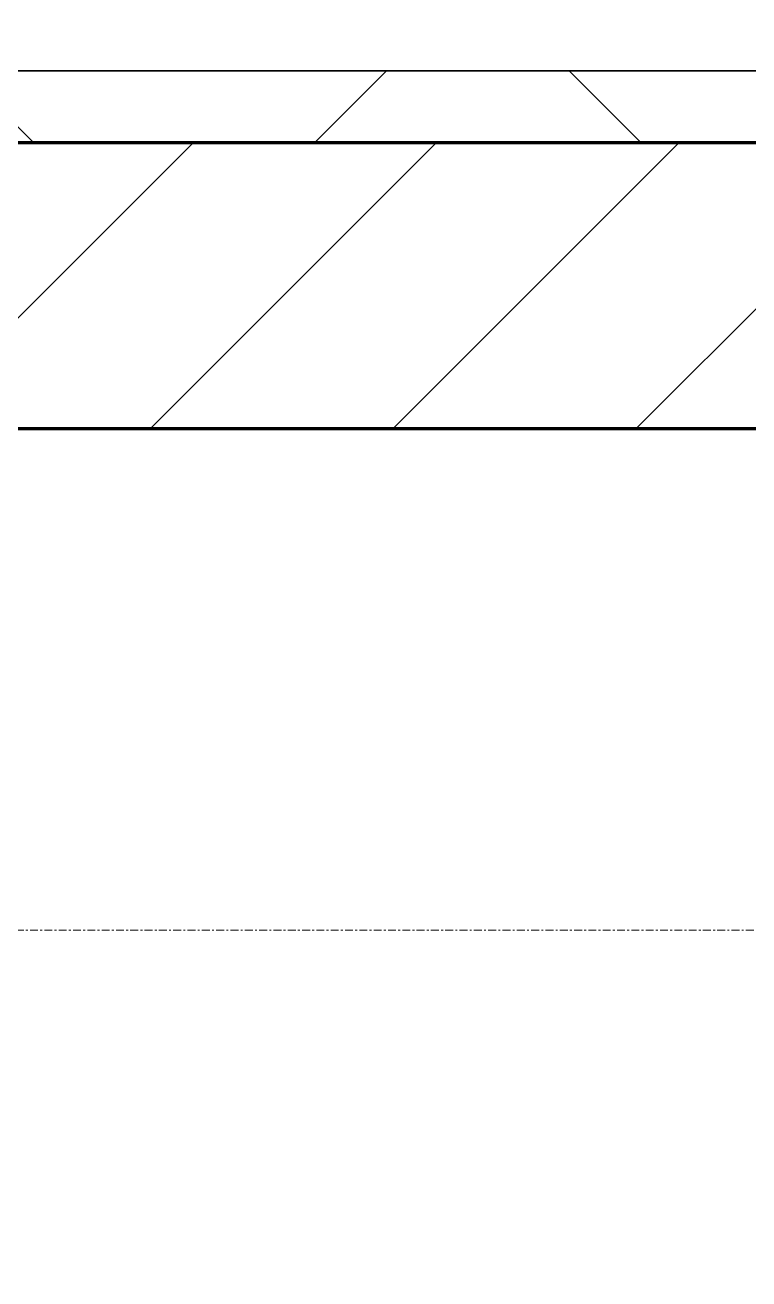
# Model space of a CAD drawing. Header units: millimetres. Extents: x -726012 to -647389, y -20772 to 18805.
# Drawn here: x -692291 to -691785, y 3336 to 4211 of the extents above; entities that cross this region are included whole.
import ezdxf
from ezdxf.xclip import XClip

# ---------------------------------------------------------------- set-up
doc = ezdxf.new("R2010")
doc.units = ezdxf.units.MM
doc.header["$XCLIPFRAME"] = 0
doc.linetypes.add('DPA_Grid _ Level 100', pattern=[10, 5.5, -1.6, 1.3, -1.6])
for name, color, linetype, lineweight in [('A-GLAZ-CURT', 2, 'Continuous', 9), ('A-WALL', 5, 'Continuous', 35), ('A-WALL-FNSH', 2, 'Continuous', 35), ('A-WALL-PATT', 1, 'Continuous', 35), ('S-GRID', 251, 'Continuous', 9)]:
    doc.layers.add(name, color=color, linetype=linetype, lineweight=lineweight)
doc.layers.add('A11_ALU.SOLID SHEET', color=2, linetype='Continuous')

# ---------------------------------------------------------------- blocks, each defined once
blk = doc.blocks.new('PPLS-PP19_Custom Tile Pattern - Custom Tile Pattern-V173-4233-01 ENLARGED MULTI-PURPOSE LEVEL - REFLECTED CEILING PLAN - SHEET 4')
at = {"layer": 'A-GLAZ-CURT'}
for p, q in [((-300, 0), (300, 0)), ((300, 0), (-300, 0)), ((195.99, 0), (213.31, 0)), ((213.31, 0), (195.99, 0)), ((230.06, 0), (300, 0)), ((-300, -50), (300, -50)), ((300, -50), (-300, -50))]:
    blk.add_line(p, q, dxfattribs=at)
for points, knots in [([(94.4, 0), (94.4, 0), (94.64, 0), (99.11, 0), (108.97, 0), (120.79, 0), (139.94, 0), (163.31, 0), (185.23, 0), (193.62, 0), (194.69, 0), (194.79, 0)], [-2348.345796, -2348.345796, -2348.345796, -2348.345796, -2310.419338, -2233.599744, -2052.234781, -1843.028543, -1530.39897, -1095.004608, -529.74427, -295.064701, -265.121568, -265.121568, -265.121568, -265.121568]), ([(193.8, 0), (193.33, 0), (190.11, 0), (183.13, 0), (171, 0), (161.95, 0), (161.28, 0), (158.35, 0), (157.85, 0), (157.77, 0)], [-11665.349007, -11665.349007, -11665.349007, -11665.349007, -11565.880756, -11105.624034, -10839.086983, -10768.332124, -10666.779182, -10580.760289, -10550.278881, -10550.278881, -10550.278881, -10550.278881]), ([(245.85, 0), (231.68, 0), (203.55, 0), (177.41, 0), (159.34, 0), (158.33, 0), (158.3, 0)], [-230.915341, -230.915341, -230.915341, -230.915341, -187.987675, -143.776725, -129.632772, -123.352749, -123.352749, -123.352749, -123.352749]), ([(159.07, 0), (159.13, 0), (160.84, 0), (165.21, 0), (174.15, 0), (185.98, 0), (208.82, 0), (219.42, 0), (230.06, 0)], [-115.643202, -115.643202, -115.643202, -115.643202, -114.681583, -87.660824, -65.295536, -41.623857, -24.459831, 0, 0, 0, 0]), ([(244.86, 0), (243.18, 0), (237.81, 0), (226.56, 0), (221.1, 0), (200.27, 0), (182.99, 0), (174.27, 0), (169.67, 0), (168.99, 0)], [-9556.189644, -9556.189644, -9556.189644, -9556.189644, -9406.094246, -9221.510254, -9016.44624, -8717.832359, -8253.978395, -8152.463617, -8069.855175, -8069.855175, -8069.855175, -8069.855175]), ([(215.22, 0), (214.62, 0), (210.55, 0), (203.98, 0), (187.54, 0), (175.3, 0), (169.49, 0)], [-203.825446, -203.825446, -203.825446, -203.825446, -198.527383, -184.406837, -162.427601, -142.916156, -142.916156, -142.916156, -142.916156]), ([(171.51, 0), (176.48, 0), (193.23, 0), (201.73, 0), (208.81, 0), (213.9, 0), (241.96, 0), (266.73, 0), (281.71, 0), (291.71, 0), (296.52, 0), (297.86, 0), (298.09, 0)], [-7971.819559, -7971.819559, -7971.819559, -7971.819559, -7784.112253, -7606.717214, -7289.299508, -7042.621073, -6582.165592, -6068.460911, -5766.029927, -5566.724884, -5280.360606, -5199.253518, -5199.253518, -5199.253518, -5199.253518]), ([(172.07, 0), (177.66, 0), (187.87, 0), (201.08, 0), (207.47, 0), (213.96, 0), (215.11, 0)], [-255.364076, -255.364076, -255.364076, -255.364076, -237.955587, -223.92608, -215.862851, -208.75215, -208.75215, -208.75215, -208.75215]), ([(300, 0), (288.22, 0), (262, 0), (230.43, 0), (219.94, 0), (219.02, 0)], [-12528.858583, -12528.858583, -12528.858583, -12528.858583, -11905.454923, -11162.864862, -10856.732305, -10856.732305, -10856.732305, -10856.732305]), ([(219.9, 0), (220.86, 0), (227.84, 0), (240.53, 0), (245.22, 0)], [-10670.940496, -10670.940496, -10670.940496, -10670.940496, -10511.382485, -9925.173265, -9925.173265, -9925.173265, -9925.173265]), ([(300, 0), (286.53, 0), (268.6, 0), (250.65, 0), (246.22, 0)], [-285.253232, -285.253232, -285.253232, -285.253232, -244.693688, -231.286404, -231.286404, -231.286404, -231.286404]), ([(284.76, 0), (284.76, 0), (285.09, 0), (287.47, 0), (293.59, 0), (297.76, 0), (300, 0)], [-4110.630118, -4110.630118, -4110.630118, -4110.630118, -4053.389046, -3959.664717, -3862.421465, -3746.95702, -3746.95702, -3746.95702, -3746.95702]), ([(297.38, 0), (295.84, 0), (291.62, 0), (285.38, 0), (284.87, 0)], [-4803.172655, -4803.172655, -4803.172655, -4803.172655, -4358.271401, -4143.037883, -4143.037883, -4143.037883, -4143.037883])]:
    blk.add_open_spline(points, degree=3, knots=knots, dxfattribs=at)
for points in [[(195.11, 0), (194.91, 0), (194.44, 0), (193.8, 0)], [(247.1, 0), (246.84, 0), (246.5, 0), (246.07, 0)]]:
    blk.add_open_spline(points, degree=3, dxfattribs=at)
blk = doc.blocks.new('PPLS-PP19_Custom Tile Pattern - Custom Tile Pattern-V174-4233-01 ENLARGED MULTI-PURPOSE LEVEL - REFLECTED CEILING PLAN - SHEET 4')
at = {"layer": 'A-GLAZ-CURT'}
for p, q in [((-300, 0), (300, 0)), ((300, 0), (-300, 0)), ((-293.07, 0), (-275.75, 0)), ((-275.75, 0), (-293.07, 0)), ((-222.32, 0), (-205, 0)), ((-205, 0), (-222.32, 0)), ((-300, -50), (300, -50)), ((300, -50), (-300, -50))]:
    blk.add_line(p, q, dxfattribs=at)
at = {"layer": 'A-GLAZ-CURT', "flags": 128}
for points in [[(-300, 0), (-291.56, 0), (-283.3, 0), (-275.2, 0), (-267.26, 0), (-259.45, 0), (-251.77, 0), (-244.2, 0), (-236.74, 0), (-229.36, 0), (-222.06, 0), (-214.83, 0), (-207.71, 0), (-200.76, 0), (-194.02, 0), (-187.54, 0), (-181.38, 0), (-175.58, 0), (-170.25, 0), (-165.64, 0), (-162.01, 0), (-159.53, 0), (-157.46, 0), (-154.52, 0), (-149.42, 0)], [(-125.17, 0), (-128.55, 0), (-134.16, 0), (-140.03, 0), (-145.5, 0), (-150.63, 0), (-155.53, 0), (-160.27, 0), (-164.95, 0), (-169.65, 0), (-174.47, 0), (-179.49, 0), (-184.81, 0), (-190.44, 0), (-196.37, 0), (-202.58, 0), (-209.04, 0), (-215.73, 0), (-222.63, 0), (-229.72, 0), (-236.97, 0), (-244.39, 0), (-251.96, 0), (-259.67, 0), (-267.51, 0), (-275.48, 0), (-283.55, 0), (-291.73, 0), (-300, 0)], [(-149.19, 0), (-141.84, 0), (-132.81, 0), (-126.08, 0)]]:
    blk.add_lwpolyline(points, dxfattribs=at)
at = {"layer": 'A-GLAZ-CURT'}
for points, knots in [([(-300, 0), (-284.65, 0), (-236.57, 0), (-174.61, 0), (-129.95, 0), (-110.8, 0), (-99.5, 0), (-91.46, 0)], [-5323.127839, -5323.127839, -5323.127839, -5323.127839, -4502.809032, -2700.551212, -1002.059161, -460.363443, 0, 0, 0, 0]), ([(-149.15, 0), (-168.59, 0), (-209.24, 0), (-262.56, 0), (-294.48, 0), (-300, 0)], [-16732.02987, -16732.02987, -16732.02987, -16732.02987, -15131.813646, -13729.592194, -13439.944408, -13439.944408, -13439.944408, -13439.944408]), ([(-217.48, 0), (-223.88, 0), (-236.01, 0), (-255.22, 0), (-262.59, 0), (-264.9, 0), (-265.4, 0)], [-1194.92795, -1194.92795, -1194.92795, -1194.92795, -858.079193, -543.655514, -208.940337, 0, 0, 0, 0]), ([(-258.6, 0), (-257.91, 0), (-254.26, 0), (-241.25, 0), (-227.68, 0), (-219.14, 0), (-217.48, 0)], [-5722.54675, -5722.54675, -5722.54675, -5722.54675, -5657.471696, -5413.335975, -5017.494783, -4923.864261, -4923.864261, -4923.864261, -4923.864261]), ([(-149.6, 0), (-152.69, 0), (-162.6, 0), (-177.91, 0), (-199.46, 0), (-216.65, 0), (-231.26, 0), (-233.46, 0), (-234, 0)], [-2276.373206, -2276.373206, -2276.373206, -2276.373206, -2113.765672, -1763.376603, -1422.553702, -978.033455, -846.069444, -682.911962, -682.911962, -682.911962, -682.911962]), ([(-233.49, 0), (-233.44, 0), (-232.38, 0), (-230.74, 0), (-225.3, 0), (-223.63, 0)], [-455.274641, -455.274641, -455.274641, -455.274641, -440.605512, -119.536984, 0, 0, 0, 0]), ([(-223.63, 0), (-219.39, 0), (-206.17, 0), (-188.58, 0), (-169.02, 0), (-152.12, 0), (-136.84, 0), (-127.33, 0), (-124.19, 0), (-123.43, 0), (-123.28, 0)], [-5463.295695, -5463.295695, -5463.295695, -5463.295695, -5161.076232, -4739.070012, -4465.409639, -4149.119819, -3839.893365, -3647.167523, -3488.92562, -3439.852845, -3439.852845, -3439.852845, -3439.852845]), ([(-150.23, 0), (-150.53, 0), (-152.59, 0), (-158.72, 0), (-174.02, 0), (-185.59, 0), (-202.81, 0), (-213.56, 0), (-217.46, 0)], [-2523.617513, -2523.617513, -2523.617513, -2523.617513, -2477.344047, -2237.412286, -2029.680487, -1755.085331, -1400.429864, -1195.397769, -1195.397769, -1195.397769, -1195.397769]), ([(-217.07, 0), (-215.6, 0), (-211.14, 0), (-200.2, 0), (-185.8, 0), (-171.77, 0), (-158.7, 0), (-157.22, 0)], [-4916.013316, -4916.013316, -4916.013316, -4916.013316, -4832.723979, -4666.091899, -4349.945572, -4000.813434, -3840.635403, -3840.635403, -3840.635403, -3840.635403]), ([(-118.78, 0), (-121.86, 0), (-126.28, 0), (-136.96, 0), (-147.46, 0), (-150.03, 0), (-150.57, 0)], [-5938.474035, -5938.474035, -5938.474035, -5938.474035, -5700.061948, -5508.838257, -5298.784692, -5196.16478, -5196.16478, -5196.16478, -5196.16478]), ([(-150.34, 0), (-150.07, 0), (-149.68, 0), (-149.28, 0), (-149.19, 0)], [-4948.728362, -4948.728362, -4948.728362, -4948.728362, -4883.323924, -4863.943276, -4863.943276, -4863.943276, -4863.943276]), ([(-133.82, 0), (-135.51, 0), (-137.8, 0), (-146.13, 0), (-148.67, 0), (-149.14, 0)], [-2731.647847, -2731.647847, -2731.647847, -2731.647847, -2418.507304, -2308.929706, -2284.497189, -2284.497189, -2284.497189, -2284.497189]), ([(-80.81, 0), (-81.48, 0), (-95.56, 0), (-118.24, 0), (-144.22, 0), (-149.12, 0)], [-19026.826727, -19026.826727, -19026.826727, -19026.826727, -18935.241197, -17136.203329, -16733.021146, -16733.021146, -16733.021146, -16733.021146]), ([(-26.75, 0), (-27.82, 0), (-36.18, 0), (-53.55, 0), (-78.2, 0), (-110.94, 0), (-130.52, 0), (-147.74, 0), (-149.07, 0)], [-8718.362214, -8718.362214, -8718.362214, -8718.362214, -8532.293389, -8073.216054, -7508.296369, -7004.680444, -6449.282163, -6277.220794, -6277.220794, -6277.220794, -6277.220794]), ([(-148.61, 0), (-146.67, 0), (-141.78, 0), (-127.26, 0), (-107.3, 0), (-90.42, 0), (-75.26, 0), (-68.41, 0), (-65.12, 0), (-63.63, 0)], [-4825.010153, -4825.010153, -4825.010153, -4825.010153, -4440.880425, -4054.690705, -3793.097032, -3402.597032, -3144.956779, -3050.982048, -2969.237017, -2969.237017, -2969.237017, -2969.237017]), ([(-137.88, 0), (-140.56, 0), (-145.87, 0), (-147.22, 0), (-148.24, 0)], [-3187.727384, -3187.727384, -3187.727384, -3187.727384, -2919.378265, -2656.439487, -2656.439487, -2656.439487, -2656.439487]), ([(-148.23, 0), (-146.94, 0), (-140.15, 0), (-137.28, 0), (-133.93, 0), (-128.78, 0), (-126.5, 0)], [-6162.058746, -6162.058746, -6162.058746, -6162.058746, -6017.569127, -5560.701257, -5364.112219, -5231.017328, -5231.017328, -5231.017328, -5231.017328]), ([(-148.14, 0), (-148.02, 0), (-145.93, 0), (-143.57, 0), (-138.62, 0)], [-3379.759155, -3379.759155, -3379.759155, -3379.759155, -3371.022232, -3227.460399, -3227.460399, -3227.460399, -3227.460399]), ([(-86.16, 0), (-91.37, 0), (-104.13, 0), (-122.65, 0), (-139.03, 0), (-146.11, 0), (-146.95, 0)], [-1681.3698, -1681.3698, -1681.3698, -1681.3698, -1374.161226, -945.742622, -741.901385, -489.130243, -489.130243, -489.130243, -489.130243]), ([(-146.69, 0), (-146.59, 0), (-145.49, 0), (-135.69, 0), (-128.29, 0), (-125.15, 0)], [-420.34245, -420.34245, -420.34245, -420.34245, -406.956646, -290.263673, 0, 0, 0, 0]), ([(-127.41, 0), (-131.63, 0), (-133.16, 0), (-134.09, 0), (-134.15, 0)], [-8540.990293, -8540.990293, -8540.990293, -8540.990293, -8266.114998, -8246.473386, -8246.473386, -8246.473386, -8246.473386]), ([(-134.15, 0), (-133.32, 0), (-130.31, 0), (-117.33, 0), (-95.11, 0), (-84.34, 0), (-80.8, 0)], [-7657.439573, -7657.439573, -7657.439573, -7657.439573, -7293.749979, -6839.55839, -6236.997189, -5905.178282, -5905.178282, -5905.178282, -5905.178282]), ([(-120.13, 0), (-120.14, 0), (-120.24, 0), (-121.3, 0), (-129.25, 0), (-133.82, 0)], [-2933.992132, -2933.992132, -2933.992132, -2933.992132, -2920.575025, -2840.280255, -2731.647847, -2731.647847, -2731.647847, -2731.647847]), ([(-113.43, 0), (-113.44, 0), (-113.96, 0), (-119.73, 0), (-125.43, 0), (-127.03, 0), (-127.41, 0)], [-328.499627, -328.499627, -328.499627, -328.499627, -282.672656, -98.539552, -24.539552, 0, 0, 0, 0]), ([(-126.5, 0), (-122.44, 0), (-108.71, 0), (-86.68, 0), (-63.44, 0), (-54.4, 0), (-48.53, 0), (-30.79, 0), (-18.03, 0), (8.61, 0), (15.02, 0), (22.91, 0), (31, 0), (39.04, 0), (51.19, 0), (58.74, 0), (61.34, 0), (61.45, 0)], [-5231.017328, -5231.017328, -5231.017328, -5231.017328, -4994.692869, -4542.524482, -4008.285538, -3689.699207, -3546.54457, -3315.260113, -2864.387349, -2439.246196, -2084.094819, -1956.422387, -1818.904206, -1645.594513, -1443.202566, -1228.752106, -1120.932285, -1120.932285, -1120.932285, -1120.932285]), ([(-125.15, 0), (-124.93, 0), (-121.96, 0), (-113.01, 0), (-98.9, 0), (-89.23, 0), (-82.11, 0), (-80.82, 0)], [-3362.7396, -3362.7396, -3362.7396, -3362.7396, -3342.215224, -3074.362186, -2902.289527, -2605.247022, -2540.033772, -2540.033772, -2540.033772, -2540.033772]), ([(-122.08, 0), (-122.01, 0), (-121.69, 0), (-121.2, 0), (-120.88, 0)], [-3136.336417, -3136.336417, -3136.336417, -3136.336417, -3110.304437, -3035.164275, -3035.164275, -3035.164275, -3035.164275]), ([(-36.33, 0), (-36.43, 0), (-37.27, 0), (-45.02, 0), (-46.13, 0), (-60.59, 0), (-81.23, 0), (-99.51, 0), (-114.02, 0), (-117.28, 0), (-118.78, 0)], [-1855.773136, -1855.773136, -1855.773136, -1855.773136, -1810.870157, -1672.078046, -1405.135169, -1060.00838, -740.068933, -229.489605, -116.330425, 0, 0, 0, 0]), ([(-117.74, 0), (-117.19, 0), (-114.78, 0), (-113.43, 0), (-113.43, 0)], [-821.249067, -821.249067, -821.249067, -821.249067, -394.672656, -330.879064, -330.879064, -330.879064, -330.879064]), ([(-80.82, 0), (-81.79, 0), (-92.09, 0), (-107.61, 0), (-116.56, 0), (-117.56, 0)], [-2271.543075, -2271.543075, -2271.543075, -2271.543075, -2193.204658, -1433.981041, -985.49888, -985.49888, -985.49888, -985.49888]), ([(-115.82, 0), (-114.96, 0), (-110.41, 0), (-96.78, 0), (-71.33, 0), (-42.53, 0), (-12.78, 0), (4.23, 0), (9.64, 0), (10.14, 0), (10.18, 0)], [-5724.064692, -5724.064692, -5724.064692, -5724.064692, -5430.283136, -5103.229623, -4799.173296, -4065.652676, -3589.737505, -3285.047089, -3066.359526, -3044.715262, -3044.715262, -3044.715262, -3044.715262]), ([(-12.49, 0), (-17.59, 0), (-26.79, 0), (-40, 0), (-56.24, 0), (-75.59, 0), (-94, 0), (-112.01, 0), (-114.94, 0), (-115.63, 0)], [-2433.990667, -2433.990667, -2433.990667, -2433.990667, -2125.455881, -1792.521578, -1466.981642, -1208.454564, -789.402658, -501.969187, -243.577221, -243.577221, -243.577221, -243.577221]), ([(-91.46, 0), (-90.09, 0), (-86.63, 0), (-82.92, 0), (-80.82, 0)], [-19832.387487, -19832.387487, -19832.387487, -19832.387487, -19753.885894, -19645.339297, -19645.339297, -19645.339297, -19645.339297]), ([(-63.96, 0), (-64.13, 0), (-72.5, 0), (-80.63, 0), (-86.16, 0)], [-2171.769325, -2171.769325, -2171.769325, -2171.769325, -2007.031671, -1681.3698, -1681.3698, -1681.3698, -1681.3698]), ([(-80.9, 0), (-81.88, 0), (-82.87, 0), (-83.28, 0), (-83.28, 0)], [-1559.774624, -1559.774624, -1559.774624, -1559.774624, -1424.436217, -1393.971743, -1393.971743, -1393.971743, -1393.971743]), ([(-83.28, 0), (-83.28, 0), (-82.91, 0), (-76.14, 0), (-62.97, 0), (-48.14, 0), (-36.49, 0), (-33.57, 0), (-29.94, 0), (-28.57, 0)], [-1393.4169, -1393.4169, -1393.4169, -1393.4169, -1353.722004, -1274.333717, -1073.56893, -651.549973, -296.515819, -83.513472, 0, 0, 0, 0]), ([(-80.43, 0), (-78.54, 0), (-75.52, 0), (-72.73, 0), (-72.64, 0), (-72.64, 0)], [-19638.67709, -19638.67709, -19638.67709, -19638.67709, -19541.04734, -19478.625389, -19471.062469, -19471.062469, -19471.062469, -19471.062469]), ([(-80.33, 0), (-78.46, 0), (-70.84, 0), (-62.74, 0), (-60.36, 0), (-59.97, 0)], [-5890.338133, -5890.338133, -5890.338133, -5890.338133, -5713.340575, -5140.470607, -5006.787413, -5006.787413, -5006.787413, -5006.787413]), ([(-36.62, 0), (-36.62, 0), (-40.35, 0), (-44.32, 0), (-58.03, 0), (-73.11, 0), (-79.79, 0)], [-4069.478503, -4069.478503, -4069.478503, -4069.478503, -3858.647035, -3538.256648, -2842.901703, -2299.497386, -2299.497386, -2299.497386, -2299.497386]), ([(-29.03, 0), (-33.97, 0), (-43.74, 0), (-56.37, 0), (-71.66, 0), (-76.29, 0), (-79.49, 0), (-79.79, 0)], [-2680.714891, -2680.714891, -2680.714891, -2680.714891, -2413.671296, -2161.752162, -2006.592567, -1646.621388, -1608.428934, -1608.428934, -1608.428934, -1608.428934]), ([(-79.76, 0), (-75.83, 0), (-70.36, 0), (-65.93, 0), (-65.07, 0)], [-2522.0547, -2522.0547, -2522.0547, -2522.0547, -2322.099534, -2241.8264, -2241.8264, -2241.8264, -2241.8264]), ([(-66.39, 0), (-66.39, 0), (-63.63, 0), (-53.63, 0), (-34.42, 0), (-29.82, 0), (-29.19, 0)], [-2493.31794, -2493.31794, -2493.31794, -2493.31794, -2315.303971, -1809.437387, -963.711516, -666.19313, -666.19313, -666.19313, -666.19313]), ([(31.18, 0), (25.97, 0), (11.99, 0), (-16.92, 0), (-47.42, 0), (-65.77, 0), (-66.37, 0), (-66.38, 0)], [-4496.803627, -4496.803627, -4496.803627, -4496.803627, -4222.080604, -3745.412743, -2981.410125, -2542.574734, -2498.224237, -2498.224237, -2498.224237, -2498.224237]), ([(-63.63, 0), (-61.49, 0), (-57.39, 0), (-54.49, 0), (-45.2, 0), (-40.79, 0), (-40.46, 0), (-40.44, 0)], [-2969.237017, -2969.237017, -2969.237017, -2969.237017, -2851.217951, -2734.127174, -2474.780881, -2410.990208, -2350.645972, -2350.645972, -2350.645972, -2350.645972]), ([(-58.83, 0), (-58.37, 0), (-57.29, 0), (-54.23, 0), (-46.33, 0), (-42.62, 0), (-41.76, 0)], [-4859.52896, -4859.52896, -4859.52896, -4859.52896, -4680.891996, -4469.85053, -4321.566175, -4270.495146, -4270.495146, -4270.495146, -4270.495146]), ([(-51.83, 0), (-51.83, 0), (-51.78, 0), (-47.4, 0), (-46.01, 0), (-40.22, 0), (-36.78, 0)], [-632.814994, -632.814994, -632.814994, -632.814994, -627.965721, -508.377888, -260.442412, 0, 0, 0, 0]), ([(76.63, 0), (74.8, 0), (67.65, 0), (53.52, 0), (37, 0), (24.07, 0), (12.82, 0), (-2.9, 0), (-20.62, 0), (-32.81, 0), (-44.85, 0), (-51.43, 0), (-51.79, 0)], [-3095.572228, -3095.572228, -3095.572228, -3095.572228, -2950.589685, -2634.532728, -2313.748533, -2106.613311, -1925.670641, -1617.263037, -1290.787923, -1039.307308, -819.71621, -644.910881, -644.910881, -644.910881, -644.910881]), ([(-41.76, 0), (-39.9, 0), (-37.72, 0), (-36.92, 0), (-36.77, 0)], [-4270.495146, -4270.495146, -4270.495146, -4270.495146, -4161.040818, -4106.245333, -4106.245333, -4106.245333, -4106.245333]), ([(-36.78, 0), (-32.43, 0), (-24.42, 0), (-15.84, 0), (-12.66, 0)], [-6191.144455, -6191.144455, -6191.144455, -6191.144455, -5862.463379, -5675.215751, -5675.215751, -5675.215751, -5675.215751]), ([(-36.29, 0), (-36.29, 0), (-34.66, 0), (-28.88, 0), (-26.95, 0), (-26.54, 0)], [-9150.272121, -9150.272121, -9150.272121, -9150.272121, -9057.163041, -8919.836787, -8834.607043, -8834.607043, -8834.607043, -8834.607043]), ([(30.82, 0), (29.27, 0), (20.14, 0), (3.54, 0), (-16.58, 0), (-34.76, 0), (-36.04, 0)], [-10462.034656, -10462.034656, -10462.034656, -10462.034656, -10363.088938, -9884.23066, -9424.652049, -9182.880979, -9182.880979, -9182.880979, -9182.880979]), ([(-33.34, 0), (-33.34, 0), (-32.93, 0), (-31.16, 0), (-30.52, 0)], [-2415.024266, -2415.024266, -2415.024266, -2415.024266, -2357.633367, -2323.618664, -2323.618664, -2323.618664, -2323.618664]), ([(-12.6, 0), (-14.55, 0), (-22, 0), (-30.57, 0), (-31.82, 0), (-32, 0)], [-3098.158219, -3098.158219, -3098.158219, -3098.158219, -2994.501669, -2698.150104, -2614.070998, -2614.070998, -2614.070998, -2614.070998]), ([(-30.76, 0), (-30.73, 0), (-29.99, 0), (-23.47, 0), (-15.75, 0), (-15.19, 0)], [-54176.191683, -54176.191683, -54176.191683, -54176.191683, -54157.274271, -53749.15266, -53717.791567, -53717.791567, -53717.791567, -53717.791567]), ([(-30.52, 0), (-27.11, 0), (-17.83, 0), (5.99, 0), (22.06, 0), (37.44, 0), (45.92, 0), (57.76, 0), (64.47, 0), (72.74, 0), (75.22, 0), (76.03, 0), (76.21, 0)], [-2323.618664, -2323.618664, -2323.618664, -2323.618664, -2142.497158, -1716.209403, -1206.526904, -1089.329421, -901.315459, -753.071572, -495.328968, -421.953223, -334.951786, -290.452333, -290.452333, -290.452333, -290.452333]), ([(-13, 0), (-14.35, 0), (-17.68, 0), (-25.97, 0), (-29.52, 0), (-30.21, 0)], [-55207.591944, -55207.591944, -55207.591944, -55207.591944, -54789.006179, -54461.685999, -54290.791712, -54290.791712, -54290.791712, -54290.791712]), ([(-12.97, 0), (-14.27, 0), (-19.49, 0), (-24.92, 0), (-29.03, 0)], [-2978.572101, -2978.572101, -2978.572101, -2978.572101, -2903.012179, -2680.714891, -2680.714891, -2680.714891, -2680.714891]), ([(-28.98, 0), (-28.66, 0), (-27.39, 0), (-24.45, 0), (-22.56, 0)], [-166.548282, -166.548282, -166.548282, -166.548282, -102.06493, 0, 0, 0, 0]), ([(-28.57, 0), (-26.93, 0), (-20.57, 0), (-15.92, 0), (-12.5, 0)], [-5361.429781, -5361.429781, -5361.429781, -5361.429781, -5261.36855, -5063.572571, -5063.572571, -5063.572571, -5063.572571]), ([(-22.56, 0), (-20.27, 0), (-17.03, 0), (-11.36, 0), (-7.66, 0), (-6.6, 0), (-6.44, 0)], [-56468.192263, -56468.192263, -56468.192263, -56468.192263, -56344.022017, -56303.229861, -56166.290093, -56124.392176, -56124.392176, -56124.392176, -56124.392176]), ([(-12.54, 0), (-8.66, 0), (9.81, 0), (33.73, 0), (51.11, 0), (55.8, 0)], [-453.562161, -453.562161, -453.562161, -453.562161, -429.606584, -390.253598, -375.858057, -375.858057, -375.858057, -375.858057]), ([(-12.49, 0), (-12.27, 0), (-7.43, 0), (2.08, 0), (13.15, 0), (21.24, 0), (24.62, 0), (24.72, 0), (24.72, 0)], [-5063.462821, -5063.462821, -5063.462821, -5063.462821, -5050.479954, -4785.90057, -4596.498881, -4445.288762, -4384.376941, -4376.041937, -4376.041937, -4376.041937, -4376.041937]), ([(55.83, 0), (55.27, 0), (50.46, 0), (39.61, 0), (24.74, 0), (4.76, 0), (-8.1, 0), (-12.49, 0)], [-4356.784996, -4356.784996, -4356.784996, -4356.784996, -4326.416877, -4098.545751, -3766.694881, -3333.063701, -3100.084683, -3100.084683, -3100.084683, -3100.084683]), ([(-12.49, 0), (-6.86, 0), (12.55, 0), (43.36, 0), (70.92, 0), (82.12, 0), (83.66, 0)], [-5671.983687, -5671.983687, -5671.983687, -5671.983687, -5340.621928, -4573.028122, -4094.177415, -3869.465285, -3869.465285, -3869.465285, -3869.465285]), ([(8.33, 0), (8.19, 0), (7.18, 0), (1.19, 0), (-7.38, 0), (-12.48, 0)], [-3574.286521, -3574.286521, -3574.286521, -3574.286521, -3526.962355, -3285.499107, -2988.074519, -2988.074519, -2988.074519, -2988.074519]), ([(9.32, 0), (9.08, 0), (7.65, 0), (2.57, 0), (-6.16, 0), (-11.04, 0), (-12.41, 0)], [-2922.926651, -2922.926651, -2922.926651, -2922.926651, -2882.788014, -2720.818881, -2518.50168, -2435.772209, -2435.772209, -2435.772209, -2435.772209]), ([(-6.54, 0), (-6.73, 0), (-7.2, 0), (-7.6, 0), (-7.79, 0)], [-56009.792147, -56009.792147, -56009.792147, -56009.792147, -55949.290093, -55895.192118, -55895.192118, -55895.192118, -55895.192118]), ([(-2.63, 0), (-2.47, 0), (-1.22, 0), (4.92, 0), (15.97, 0), (22.54, 0), (24.49, 0)], [-226.825321, -226.825321, -226.825321, -226.825321, -220.269177, -206.416616, -198.214427, -187.717507, -187.717507, -187.717507, -187.717507]), ([(55.84, 0), (49.04, 0), (35.22, 0), (12, 0), (3.08, 0), (-1.67, 0), (-2.25, 0)], [-327.980513, -327.980513, -327.980513, -327.980513, -307.516438, -285.83788, -246.234814, -234.646884, -234.646884, -234.646884, -234.646884]), ([(24.69, 0), (24.54, 0), (20.99, 0), (15.48, 0), (10.8, 0), (9.63, 0)], [-4368.572414, -4368.572414, -4368.572414, -4368.572414, -4306.476363, -4080.000647, -3772.857994, -3772.857994, -3772.857994, -3772.857994]), ([(18.16, 0), (19.15, 0), (24.25, 0), (25.66, 0), (26.12, 0)], [-5700.113719, -5700.113719, -5700.113719, -5700.113719, -5554.232259, -5302.431367, -5302.431367, -5302.431367, -5302.431367]), ([(55.6, 0), (54.67, 0), (50.06, 0), (43.81, 0), (29.53, 0), (20.67, 0), (18.85, 0), (18.16, 0)], [-6604.646129, -6604.646129, -6604.646129, -6604.646129, -6548.303034, -6314.283804, -6135.05769, -5972.647715, -5832.674503, -5832.674503, -5832.674503, -5832.674503]), ([(27.44, 0), (27.9, 0), (29.54, 0), (38.07, 0), (53.39, 0), (71.67, 0), (84.83, 0), (86.01, 0), (92.51, 0), (94.33, 0)], [-5037.309798, -5037.309798, -5037.309798, -5037.309798, -4887.603822, -4705.298446, -4353.683244, -3960.84581, -3759.045785, -3336.541051, -2783.776468, -2783.776468, -2783.776468, -2783.776468]), ([(27.89, 0), (29.09, 0), (33.4, 0), (48.37, 0), (71.92, 0), (100.05, 0), (114.82, 0), (124.14, 0)], [-147.777612, -147.777612, -147.777612, -147.777612, -135.792042, -118.513713, -97.899267, -63.759246, -40.495809, -40.495809, -40.495809, -40.495809]), ([(53.18, 0), (53.06, 0), (52.22, 0), (44.99, 0), (36.46, 0), (30.82, 0)], [-622.740158, -622.740158, -622.740158, -622.740158, -566.066452, -360.610861, 0, 0, 0, 0]), ([(136.44, 0), (121.66, 0), (86.93, 0), (51.16, 0), (31.18, 0)], [-106.750556, -106.750556, -106.750556, -106.750556, -59.610984, 0, 0, 0, 0]), ([(168.37, 0), (167.68, 0), (162.47, 0), (147.02, 0), (109.77, 0), (76.86, 0), (57.82, 0), (46.51, 0), (41.18, 0), (36.02, 0), (35.54, 0), (35.54, 0)], [-543.375029, -543.375029, -543.375029, -543.375029, -530.793311, -458.593899, -401.860199, -357.622665, -341.267687, -334.000314, -326.15566, -319.318397, -317.489778, -317.489778, -317.489778, -317.489778]), ([(36.29, 0), (37.77, 0), (46.47, 0), (52.49, 0), (55.86, 0)], [-314.598523, -314.598523, -314.598523, -314.598523, -305.899624, -293.001915, -293.001915, -293.001915, -293.001915]), ([(61.47, 0), (61.47, 0), (61.22, 0), (57.54, 0), (55.63, 0)], [-1113.311073, -1113.311073, -1113.311073, -1113.311073, -1096.402191, -900.59689, -900.59689, -900.59689, -900.59689]), ([(114.39, 0), (114.2, 0), (112.08, 0), (105.42, 0), (92.38, 0), (85.59, 0), (74.4, 0), (63.52, 0), (57.96, 0), (55.83, 0)], [-8148.58938, -8148.58938, -8148.58938, -8148.58938, -8105.191388, -7723.759874, -7531.75727, -7135.649961, -6924.452779, -6738.82075, -6609.40342, -6609.40342, -6609.40342, -6609.40342]), ([(55.84, 0), (65.45, 0), (88.63, 0), (111.21, 0), (124.17, 0)], [-375.815744, -375.815744, -375.815744, -375.815744, -346.313304, -305.63997, -305.63997, -305.63997, -305.63997]), ([(56.29, 0), (57.66, 0), (68.56, 0), (95.91, 0), (116.07, 0), (123.84, 0), (124.22, 0)], [-292.458861, -292.458861, -292.458861, -292.458861, -287.17622, -249.500363, -194.761443, -191.852235, -191.852235, -191.852235, -191.852235]), ([(103.09, 0), (101.08, 0), (86.31, 0), (70.44, 0), (56.91, 0), (56.36, 0)], [-375.435014, -375.435014, -375.435014, -375.435014, -369.147452, -330.153101, -328.505637, -328.505637, -328.505637, -328.505637]), ([(76.22, 0), (75.58, 0), (73.64, 0), (71.05, 0), (70.61, 0)], [-193.634889, -193.634889, -193.634889, -193.634889, -31.537676, 0, 0, 0, 0]), ([(94.4, 0), (94.4, 0), (94.64, 0), (99.11, 0), (108.97, 0), (120.79, 0), (139.94, 0), (163.31, 0), (183.41, 0), (191.14, 0), (192.31, 0)], [-2348.345796, -2348.345796, -2348.345796, -2348.345796, -2310.419338, -2233.599744, -2052.234781, -1843.028543, -1530.39897, -1095.004608, -529.74427, -397.682353, -397.682353, -397.682353, -397.682353])]:
    blk.add_open_spline(points, degree=3, knots=knots, dxfattribs=at)
for points in [[(-152.35, 0), (-151.53, 0), (-150.63, 0), (-149.65, 0)], [(-72.93, 0), (-74.89, 0), (-77.38, 0), (-80.14, 0)], [(-39.84, 0), (-39.08, 0), (-38.11, 0), (-37.36, 0)], [(-15.19, 0), (-14.71, 0), (-13.88, 0), (-12.76, 0)], [(24.49, 0), (25.23, 0), (25.72, 0), (26.04, 0)], [(54.9, 0), (53.99, 0), (53.69, 0), (53.56, 0)], [(70.61, 0), (66.58, 0), (61.24, 0), (55.84, 0)], [(80.35, 0), (79.57, 0), (78.27, 0), (76.63, 0)], [(84.06, 0), (83.48, 0), (82.41, 0), (81.72, 0)]]:
    blk.add_open_spline(points, degree=3, dxfattribs=at)
blk = doc.blocks.new('*U885')
at = {"layer": 'A-GLAZ-CURT'}
for name, p in [('PPLS-PP19_Custom Tile Pattern - Custom Tile Pattern-V173-4233-01 ENLARGED MULTI-PURPOSE LEVEL - REFLECTED CEILING PLAN - SHEET 4', (-16200, 11720.41)), ('PPLS-PP19_Custom Tile Pattern - Custom Tile Pattern-V174-4233-01 ENLARGED MULTI-PURPOSE LEVEL - REFLECTED CEILING PLAN - SHEET 4', (-15600, 11720.41))]:
    blk.add_blockref(name, p, dxfattribs=at)
blk = doc.blocks.new('*U1287')
blk.add_lwpolyline([(21173.36, -580), (28210, -580), (28210, -6849.96), (45954.15, -6849.96), (45954.15, 600), (82995.06, 600), (83086.47, 650), (90052, 650), (90392, 990), (103159.16, 990), (103159.16, 4990), (21173.36, 4990), (21173.36, 3485.45), (21203.36, 3485.45), (21203.36, 925.54), (21173.36, 925.54), (21173.36, -580)])
blk = doc.blocks.new('*U1069')
at = {"layer": 'S-GRID', "linetype": 'DPA_Grid _ Level 100'}
blk.add_line((24470.65, 11120.41), (-48391.93, 11120.41), dxfattribs=at)

msp = doc.modelspace()

# ---------------------------------------------------------------- hatches: boundary and pattern name
at = {"layer": 'A-WALL-PATT', "lineweight": 9}
h = msp.add_hatch(dxfattribs=at)
h.set_pattern_fill('FP_3', color=256, style=0, pattern_type=2)
h.set_pattern_definition([(45, (0, 0), (-212.13203, 212.13203), []), (135, (0, 0), (-212.13203, -212.13203), [])])
h.paths.add_polyline_path([(-661708.03, 4129.02), (-661758.03, 4179.02), (-698678.22, 4179.02), (-698678.22, 4129.02), (-663127.46, 4129.02)])
h = msp.add_hatch(dxfattribs=at)
h.set_pattern_fill('FP_2', color=256, style=0, pattern_type=2)
h.set_pattern_definition([(45, (0, 0), (-84.852814, 84.852814), [])])
h.paths.add_polyline_path([(-661508.03, 3929.02), (-661708.03, 4129.02), (-698478.22, 4129.02), (-698478.22, 3929.02), (-661790.87, 3929.02)])

# ---------------------------------------------------------------- linework, layer by layer
at = {"layer": 'A-WALL', "color": 7, "lineweight": 70}
for p, q in [((-698478.22, 4129.02), (-661708.03, 4129.02)), ((-680392.37, 3929.02), (-698478.22, 3929.02))]:
    msp.add_line(p, q, dxfattribs=at)
at = {"layer": 'A-WALL-FNSH', "color": 250}
for p, q in [((-698678.22, 4179.02), (-661758.03, 4179.02)), ((-661708.03, 4129.02), (-698678.22, 4129.02))]:
    msp.add_line(p, q, dxfattribs=at)

# ---------------------------------------------------------------- block references
msp.add_blockref('*U885', (-676282.37, -7541.39))

# ---------------------------------------------------------------- next in the draw order: block references
at = {"layer": 'A11_ALU.SOLID SHEET'}
ref = msp.add_blockref('*U1287', (-744682.37, 3579.02), dxfattribs=at)
XClip(ref).set_block_clipping_path([(22516.8245944298, -23612.0000696909), (92487.8891097467, 7199.9972603897)])

# ---------------------------------------------------------------- next in the draw order: block references
msp.add_blockref('*U1069', (-676282.37, -7541.39))

doc.saveas('drawing.dxf')
